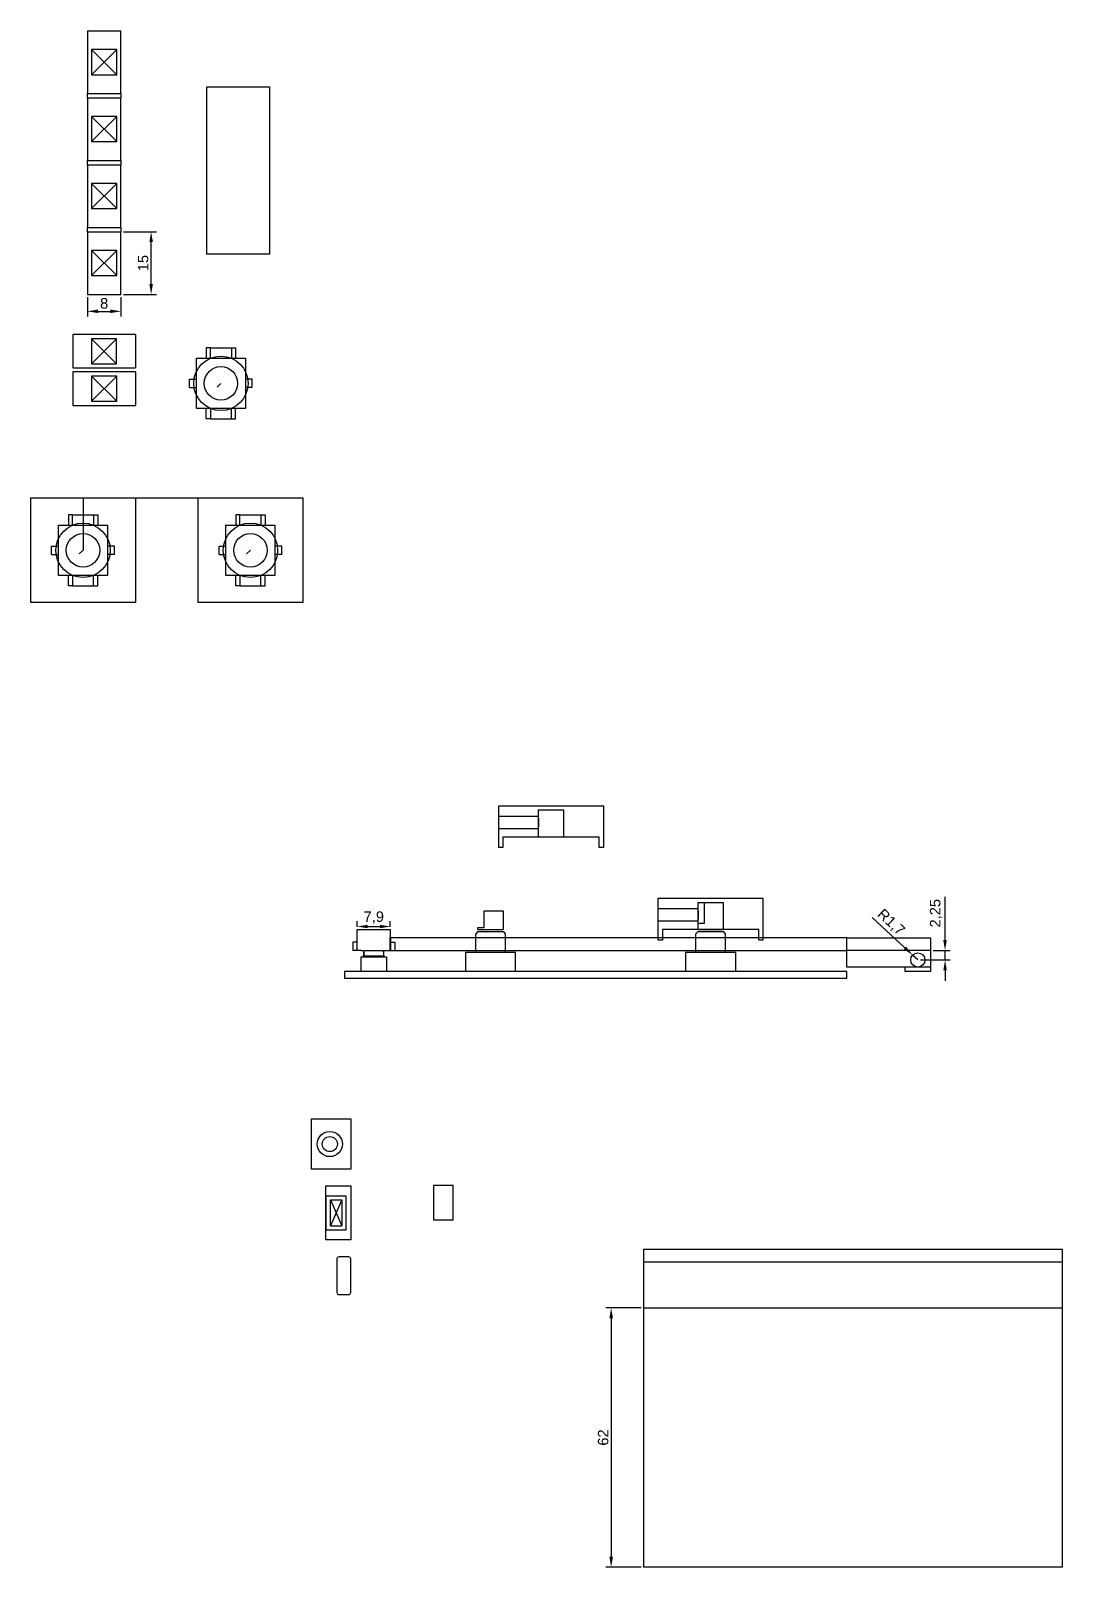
# Model space of a CAD drawing. Header units: millimetres. Extents: x 553 to 1191, y 572 to 952.
# Drawn here: x 944.9 to 1191.3, y 585.3 to 952.3 of the extents above; entities that cross this region are included whole.
import ezdxf

# ---------------------------------------------------------------- set-up
doc = ezdxf.new("R2010")
doc.units = ezdxf.units.MM
doc.styles.get("Standard").update_dxf_attribs({"font": 'arial.ttf'})
doc.dimstyles.new('ISO-25', dxfattribs={"dimtxt": 2.5, "dimasz": 2.5, "dimexe": 1.25, "dimexo": 0.625, "dimtad": 1, "dimtxsty": 'Standard', "dimcen": 2.5, "dimadec": 0, "dimazin": 0, "dimtfac": 1, "dimtmove": 0, "dimatfit": 3, "dimfxl": 1, "dimarcsym": 0})

# ---------------------------------------------------------------- blocks, each defined once
blk = doc.blocks.new('*D1')
at = {"color": 0, "lineweight": -2, "transparency": 16777216}
for p, q in [((958.41, 888.7), (958.41, 884.04)), ((966.41, 888.7), (966.41, 884.04)), ((960.91, 885.29), (963.91, 885.29))]:
    blk.add_line(p, q, dxfattribs=at)
at = {"color": 0, "transparency": 16777216}
for points in [[(960.91, 885.71), (960.91, 884.88), (958.41, 885.29)], [(963.91, 885.71), (963.91, 884.88), (966.41, 885.29)]]:
    blk.add_solid(points, dxfattribs=at)
at = {"layer": 'Defpoints', "color": 0, "transparency": 16777216}
for p in [(958.41, 889.32), (966.41, 889.32), (966.41, 885.29)]:
    blk.add_point(p, dxfattribs=at)
at = {"color": 0, "transparency": 16777216, "insert": (962.41, 887.19), "char_height": 2.5, "attachment_point": 5}
blk.add_mtext('8', dxfattribs=at)
blk = doc.blocks.new('*D2')
at = {"color": 0, "lineweight": -2, "transparency": 16777216}
for p, q in [((967.04, 904.32), (974.88, 904.32)), ((973.63, 891.82), (973.63, 901.82)), ((967.04, 889.32), (974.88, 889.32))]:
    blk.add_line(p, q, dxfattribs=at)
at = {"color": 0, "transparency": 16777216}
for points in [[(973.21, 901.82), (974.05, 901.82), (973.63, 904.32)], [(973.21, 891.82), (974.05, 891.82), (973.63, 889.32)]]:
    blk.add_solid(points, dxfattribs=at)
at = {"layer": 'Defpoints', "color": 0, "transparency": 16777216}
for p in [(966.41, 904.32), (973.63, 904.32), (966.41, 889.32)]:
    blk.add_point(p, dxfattribs=at)
at = {"color": 0, "transparency": 16777216, "insert": (971.73, 896.82), "char_height": 2.5, "attachment_point": 5, "rotation": 90}
blk.add_mtext('15', dxfattribs=at)
blk = doc.blocks.new('*D7')
at = {"color": 0, "lineweight": -2, "transparency": 16777216}
for p, q in [((1163.32, 735.1), (1163.32, 745.41)), ((1160.45, 732.6), (1164.57, 732.6)), ((1163.32, 730.35), (1163.32, 732.6)), ((1157.45, 730.35), (1164.57, 730.35)), ((1163.32, 727.85), (1163.32, 725.35))]:
    blk.add_line(p, q, dxfattribs=at)
at = {"color": 0, "transparency": 16777216}
for points in [[(1162.9, 735.1), (1163.73, 735.1), (1163.32, 732.6)], [(1162.9, 727.85), (1163.73, 727.85), (1163.32, 730.35)]]:
    blk.add_solid(points, dxfattribs=at)
at = {"layer": 'Defpoints', "color": 0, "transparency": 16777216}
for p in [(1159.83, 732.6), (1163.32, 732.6), (1156.83, 730.35)]:
    blk.add_point(p, dxfattribs=at)
at = {"color": 0, "transparency": 16777216, "insert": (1161.19, 741.51), "char_height": 2.5, "attachment_point": 5, "rotation": 90}
blk.add_mtext('2,25', dxfattribs=at)
blk = doc.blocks.new('*D8')
at = {"color": 0, "lineweight": -2, "transparency": 16777216}
for p, q in [((1145.9, 740.48), (1153.75, 733.21)), ((1156.83, 730.35), (1155.58, 731.51))]:
    blk.add_line(p, q, dxfattribs=at)
at = {"color": 0, "transparency": 16777216}
blk.add_solid([(1154.03, 733.51), (1153.46, 732.9), (1155.58, 731.51)], dxfattribs=at)
at = {"layer": 'Defpoints', "color": 0, "transparency": 16777216}
for p in [(1155.58, 731.51), (1156.83, 730.35)]:
    blk.add_point(p, dxfattribs=at)
at = {"color": 0, "transparency": 16777216, "insert": (1150.35, 739.25), "char_height": 2.5, "attachment_point": 5, "rotation": 317.1889}
blk.add_mtext('R1,7', dxfattribs=at)
blk = doc.blocks.new('*D13')
at = {"color": 0, "lineweight": -2, "transparency": 16777216}
for p, q in [((1090.7, 647.27), (1082.29, 647.27)), ((1083.54, 644.77), (1083.54, 587.77)), ((1090.7, 585.27), (1082.29, 585.27))]:
    blk.add_line(p, q, dxfattribs=at)
at = {"color": 0, "transparency": 16777216}
for points in [[(1083.12, 644.77), (1083.96, 644.77), (1083.54, 647.27)], [(1083.12, 587.77), (1083.96, 587.77), (1083.54, 585.27)]]:
    blk.add_solid(points, dxfattribs=at)
at = {"layer": 'Defpoints', "color": 0, "transparency": 16777216}
for p in [(1091.33, 647.27), (1083.54, 585.27), (1091.33, 585.27)]:
    blk.add_point(p, dxfattribs=at)
at = {"color": 0, "transparency": 16777216, "insert": (1081.64, 616.27), "char_height": 2.5, "attachment_point": 5, "rotation": 90}
blk.add_mtext('62', dxfattribs=at)
blk = doc.blocks.new('*D16')
at = {"color": 0, "lineweight": -2, "transparency": 16777216}
for p, q in [((1022.88, 738.23), (1022.88, 739.58)), ((1025.38, 738.33), (1028.28, 738.33)), ((1030.78, 738.23), (1030.78, 739.58))]:
    blk.add_line(p, q, dxfattribs=at)
at = {"color": 0, "transparency": 16777216}
for points in [[(1025.38, 738.75), (1025.38, 737.92), (1022.88, 738.33)], [(1028.28, 738.75), (1028.28, 737.92), (1030.78, 738.33)]]:
    blk.add_solid(points, dxfattribs=at)
at = {"layer": 'Defpoints', "color": 0, "transparency": 16777216}
for p in [(1030.78, 738.33), (1022.88, 737.6), (1030.78, 737.6)]:
    blk.add_point(p, dxfattribs=at)
at = {"color": 0, "transparency": 16777216, "insert": (1026.83, 740.46), "char_height": 2.5, "attachment_point": 5}
blk.add_mtext('7,9', dxfattribs=at)

msp = doc.modelspace()

# ---------------------------------------------------------------- linework, layer by layer
for p, q in [((958.412, 952.321), (966.412, 952.321)), ((958.412, 952.321), (958.412, 937.321)), ((966.412, 937.321), (966.412, 952.321)), ((965.412, 947.821), (959.412, 947.821)), ((959.412, 947.821), (959.412, 941.821)), ((965.412, 941.821), (959.412, 947.821)), ((959.412, 941.821), (965.412, 947.821)), ((965.412, 941.821), (965.412, 947.821)), ((959.412, 941.821), (965.412, 941.821)), ((958.412, 936.321), (958.412, 937.321)), ((958.412, 937.321), (966.412, 937.321)), ((958.412, 937.321), (966.412, 937.321)), ((958.412, 936.321), (966.412, 936.321)), ((958.412, 936.321), (958.412, 921.321)), ((966.412, 937.321), (966.412, 936.321)), ((966.412, 921.321), (966.412, 936.321)), ((986.906, 938.915), (1001.906, 938.915)), ((986.906, 898.915), (986.906, 938.915)), ((1001.906, 938.915), (1001.906, 898.915)), ((965.412, 931.821), (959.412, 931.821)), ((959.412, 931.821), (959.412, 925.821)), ((965.412, 925.821), (959.412, 931.821)), ((959.412, 925.821), (965.412, 931.821)), ((965.412, 925.821), (965.412, 931.821)), ((959.412, 925.821), (965.412, 925.821)), ((958.412, 920.321), (958.412, 921.321)), ((958.412, 921.321), (966.412, 921.321)), ((958.412, 921.321), (966.412, 921.321)), ((966.412, 921.321), (966.412, 920.321)), ((958.412, 920.321), (966.412, 920.321)), ((958.412, 920.321), (958.412, 905.321)), ((966.412, 905.321), (966.412, 920.321)), ((965.412, 915.821), (959.412, 915.821)), ((959.412, 915.821), (959.412, 909.821)), ((965.412, 909.821), (959.412, 915.821)), ((959.412, 909.821), (965.412, 915.821)), ((965.412, 909.821), (965.412, 915.821)), ((959.412, 909.821), (965.412, 909.821)), ((958.412, 904.321), (958.412, 905.321)), ((958.412, 905.321), (966.412, 905.321)), ((958.412, 905.321), (966.412, 905.321)), ((958.412, 904.321), (966.412, 904.321)), ((958.412, 904.321), (958.412, 889.321)), ((966.412, 905.321), (966.412, 904.321)), ((966.412, 889.321), (966.412, 904.321)), ((965.412, 899.821), (959.412, 899.821)), ((959.412, 899.821), (959.412, 893.821)), ((965.412, 893.821), (959.412, 899.821)), ((959.412, 893.821), (965.412, 899.821)), ((965.412, 893.821), (965.412, 899.821)), ((1001.906, 898.915), (986.906, 898.915)), ((959.412, 893.821), (965.412, 893.821)), ((958.412, 889.321), (966.412, 889.321)), ((969.89, 879.756), (954.89, 879.756)), ((954.89, 879.756), (954.89, 871.756)), ((959.39, 878.756), (959.39, 872.756)), ((965.39, 878.756), (959.39, 878.756)), ((959.39, 872.756), (965.39, 878.756)), ((959.39, 878.756), (965.39, 872.756)), ((965.39, 872.756), (965.39, 878.756)), ((969.89, 879.756), (969.89, 871.756)), ((984.449, 874.083), (996.149, 874.083)), ((984.449, 862.083), (984.449, 874.083)), ((987.799, 876.583), (986.799, 876.583)), ((986.799, 876.583), (986.799, 874.083)), ((987.799, 874.083), (987.799, 876.583)), ((987.799, 876.583), (992.799, 876.583)), ((992.799, 876.583), (992.799, 874.083)), ((992.799, 876.583), (993.799, 876.583)), ((993.799, 876.583), (993.799, 874.083)), ((996.149, 874.083), (996.149, 862.083)), ((954.89, 871.756), (969.89, 871.756)), ((969.912, 870.821), (954.912, 870.821)), ((954.912, 870.821), (954.912, 862.821)), ((959.39, 872.756), (965.39, 872.756)), ((969.912, 870.821), (969.912, 862.821)), ((959.412, 869.821), (959.412, 863.821)), ((965.412, 869.821), (959.412, 869.821)), ((959.412, 863.821), (965.412, 869.821)), ((959.412, 869.821), (965.412, 863.821)), ((965.412, 863.821), (965.412, 869.821)), ((982.799, 867.083), (982.799, 869.083)), ((982.799, 869.083), (984.449, 869.083)), ((982.799, 867.083), (984.449, 867.083)), ((990.299, 868.083), (989.383, 867.203)), ((997.799, 869.083), (996.149, 869.083)), ((997.799, 867.083), (996.149, 867.083)), ((997.799, 867.083), (997.799, 869.083)), ((954.912, 862.821), (969.912, 862.821)), ((959.412, 863.821), (965.412, 863.821)), ((996.149, 862.083), (984.449, 862.083)), ((986.799, 859.583), (986.799, 862.083)), ((987.799, 859.583), (986.799, 859.583)), ((987.799, 862.083), (987.799, 859.583)), ((987.799, 859.583), (992.799, 859.583)), ((992.799, 859.583), (992.799, 862.083)), ((992.799, 859.583), (993.799, 859.583)), ((993.799, 859.583), (993.799, 862.083)), ((944.862, 840.706), (969.862, 840.706)), ((944.862, 815.706), (944.862, 840.706)), ((957.362, 840.706), (957.362, 828.206)), ((969.862, 840.706), (969.862, 815.706)), ((969.862, 840.706), (984.862, 840.706)), ((984.862, 840.706), (1009.862, 840.706)), ((984.862, 815.706), (984.862, 840.706)), ((1009.862, 840.706), (1009.862, 815.706)), ((951.512, 834.206), (963.212, 834.206)), ((951.512, 822.206), (951.512, 834.206)), ((954.862, 836.706), (953.862, 836.706)), ((953.862, 836.706), (953.862, 834.206)), ((954.862, 834.206), (954.862, 836.706)), ((954.862, 836.706), (959.862, 836.706)), ((959.862, 836.706), (959.862, 834.206)), ((959.862, 836.706), (960.862, 836.706)), ((960.862, 836.706), (960.862, 834.206)), ((963.212, 834.206), (963.212, 822.206)), ((991.512, 834.206), (1003.212, 834.206)), ((991.512, 822.206), (991.512, 834.206)), ((994.862, 836.706), (993.862, 836.706)), ((993.862, 836.706), (993.862, 834.206)), ((994.862, 834.206), (994.862, 836.706)), ((994.862, 836.706), (999.862, 836.706)), ((999.862, 836.706), (999.862, 834.206)), ((999.862, 836.706), (1000.862, 836.706)), ((1000.862, 836.706), (1000.862, 834.206)), ((1003.212, 834.206), (1003.212, 822.206)), ((949.862, 827.206), (949.862, 829.206)), ((949.862, 829.206), (951.512, 829.206)), ((949.862, 827.206), (951.512, 827.206)), ((957.362, 828.206), (956.446, 827.326)), ((964.862, 829.206), (963.212, 829.206)), ((964.862, 827.206), (963.212, 827.206)), ((964.862, 827.206), (964.862, 829.206)), ((989.862, 827.206), (989.862, 829.206)), ((989.862, 829.206), (991.512, 829.206)), ((989.862, 827.206), (991.512, 827.206)), ((997.362, 828.206), (996.446, 827.326)), ((1004.862, 829.206), (1003.212, 829.206)), ((1004.862, 827.206), (1003.212, 827.206)), ((1004.862, 827.206), (1004.862, 829.206)), ((963.212, 822.206), (951.512, 822.206)), ((953.862, 819.706), (953.862, 822.206)), ((954.862, 822.206), (954.862, 819.706)), ((959.862, 819.706), (959.862, 822.206)), ((960.862, 819.706), (960.862, 822.206)), ((1003.212, 822.206), (991.512, 822.206)), ((993.862, 819.706), (993.862, 822.206)), ((994.862, 822.206), (994.862, 819.706)), ((999.862, 819.706), (999.862, 822.206)), ((1000.862, 819.706), (1000.862, 822.206)), ((954.862, 819.706), (953.862, 819.706)), ((954.862, 819.706), (959.862, 819.706)), ((959.862, 819.706), (960.862, 819.706)), ((994.862, 819.706), (993.862, 819.706)), ((994.862, 819.706), (999.862, 819.706)), ((999.862, 819.706), (1000.862, 819.706)), ((969.862, 815.706), (944.862, 815.706)), ((1009.862, 815.706), (984.862, 815.706)), ((1056.678, 767.178), (1081.678, 767.178)), ((1056.678, 757.178), (1056.678, 767.178)), ((1081.678, 767.178), (1081.678, 757.178)), ((1056.678, 764.678), (1066.178, 764.678)), ((1066.178, 759.678), (1066.178, 766.178)), ((1066.178, 766.178), (1072.178, 766.178)), ((1066.178, 764.178), (1066.178, 762.178)), ((1072.178, 766.178), (1072.178, 759.678)), ((1066.178, 761.678), (1056.678, 761.678)), ((1057.678, 757.178), (1056.678, 757.178)), ((1080.678, 759.678), (1057.678, 759.678)), ((1057.678, 759.678), (1057.678, 757.178)), ((1080.678, 757.178), (1080.678, 759.678)), ((1081.678, 757.178), (1080.678, 757.178)), ((1053.207, 742.105), (1057.707, 742.105)), ((1053.207, 738.105), (1053.207, 742.105)), ((1057.707, 742.105), (1057.707, 737.605)), ((1094.807, 745.105), (1119.807, 745.105)), ((1094.807, 735.105), (1094.807, 745.105)), ((1094.807, 742.605), (1104.307, 742.605)), ((1104.307, 737.605), (1104.307, 744.105)), ((1104.307, 744.105), (1110.307, 744.105)), ((1104.307, 742.105), (1104.307, 740.105)), ((1105.807, 744.105), (1110.307, 744.105)), ((1105.807, 739.105), (1105.807, 744.105)), ((1110.307, 744.105), (1110.307, 737.605)), ((1110.307, 744.105), (1110.307, 737.605)), ((1119.807, 745.105), (1119.807, 735.105)), ((1051.707, 737.605), (1051.707, 738.105)), ((1051.707, 738.105), (1053.207, 738.105)), ((1104.307, 739.605), (1094.807, 739.605)), ((1104.307, 737.605), (1104.307, 739.105)), ((1104.307, 739.105), (1105.807, 739.105)), ((1022.877, 734.605), (1021.827, 734.605)), ((1021.827, 734.605), (1021.827, 732.605)), ((1022.877, 735.605), (1022.877, 737.605)), ((1022.877, 737.605), (1030.777, 737.605)), ((1022.877, 732.605), (1022.877, 735.605)), ((1030.777, 737.605), (1030.777, 735.605)), ((1030.777, 732.605), (1030.777, 735.605)), ((1030.777, 734.605), (1031.827, 734.605)), ((1139.827, 735.605), (1030.827, 735.605)), ((1030.827, 735.605), (1030.827, 732.605)), ((1031.827, 734.605), (1031.827, 732.605)), ((1051.707, 737.105), (1051.207, 736.605)), ((1051.207, 732.105), (1051.207, 736.605)), ((1051.707, 737.605), (1057.707, 737.605)), ((1051.707, 737.105), (1057.707, 737.105)), ((1057.707, 737.105), (1058.207, 736.605)), ((1058.207, 736.605), (1058.207, 732.105)), ((1095.807, 735.105), (1094.807, 735.105)), ((1118.807, 737.605), (1095.807, 737.605)), ((1095.807, 737.605), (1095.807, 735.105)), ((1104.307, 737.105), (1103.807, 736.605)), ((1103.807, 732.105), (1103.807, 736.605)), ((1104.307, 737.605), (1110.307, 737.605)), ((1104.307, 737.105), (1110.307, 737.105)), ((1110.307, 737.105), (1110.807, 736.605)), ((1110.807, 736.605), (1110.807, 732.105)), ((1118.807, 735.105), (1118.807, 737.605)), ((1119.807, 735.105), (1118.807, 735.105)), ((1139.827, 732.605), (1139.827, 735.605)), ((1139.827, 735.605), (1159.827, 735.605)), ((1159.827, 735.605), (1159.827, 732.605)), ((1023.777, 732.605), (1021.827, 732.605)), ((1023.777, 732.605), (1031.827, 732.605)), ((1023.827, 727.605), (1023.827, 731.105)), ((1023.827, 731.105), (1029.827, 731.105)), ((1024.377, 731.105), (1024.527, 732.605)), ((1024.527, 731.105), (1024.527, 732.605)), ((1024.527, 732.605), (1029.127, 732.605)), ((1024.527, 731.305), (1029.127, 731.305)), ((1029.127, 732.605), (1029.127, 731.105)), ((1029.277, 731.105), (1029.127, 732.605)), ((1029.827, 731.105), (1029.827, 727.605)), ((1030.827, 732.605), (1139.827, 732.605)), ((1060.707, 732.105), (1048.707, 732.105)), ((1048.707, 732.105), (1048.707, 727.605)), ((1060.707, 727.605), (1060.707, 732.105)), ((1113.307, 732.105), (1101.307, 732.105)), ((1101.307, 732.105), (1101.307, 727.605)), ((1113.307, 727.605), (1113.307, 732.105)), ((1159.827, 732.605), (1139.827, 732.605)), ((1139.827, 728.605), (1139.827, 732.605)), ((1159.827, 732.605), (1159.827, 728.605)), ((1139.827, 727.605), (1019.827, 727.605)), ((1019.827, 727.605), (1019.827, 726.005)), ((1159.827, 728.605), (1139.827, 728.605)), ((1139.827, 726.005), (1139.827, 727.605)), ((1153.827, 727.605), (1153.827, 728.605)), ((1159.827, 727.605), (1153.827, 727.605)), ((1159.827, 728.605), (1159.827, 727.605)), ((1019.827, 726.005), (1139.827, 726.005)), ((1011.984, 680.368), (1011.984, 692.368)), ((1011.984, 692.368), (1021.334, 692.368)), ((1021.334, 692.368), (1021.334, 686.368)), ((1021.334, 686.368), (1021.334, 680.368)), ((1021.334, 680.368), (1011.984, 680.368)), ((1045.766, 676.431), (1041.066, 676.431)), ((1041.066, 676.431), (1041.066, 668.231)), ((1045.766, 668.231), (1045.766, 676.431)), ((1041.066, 668.231), (1045.766, 668.231)), ((1091.328, 585.272), (1091.328, 661.272)), ((1091.328, 661.272), (1191.328, 661.272)), ((1191.328, 661.272), (1191.328, 585.272)), ((1091.328, 658.272), (1191.328, 658.272)), ((1091.328, 647.272), (1191.328, 647.272)), ((1191.328, 585.272), (1091.328, 585.272))]:
    msp.add_line(p, q)
at = {"ltscale": 0.1, "transparency": 33554687}
for p, q in [((1015.334, 663.468), (1015.334, 676.368)), ((1015.334, 676.368), (1021.334, 676.368)), ((1021.334, 676.368), (1021.334, 663.468)), ((1015.484, 674.018), (1020.184, 674.018)), ((1015.484, 665.818), (1015.484, 674.018)), ((1016.484, 666.818), (1016.484, 673.018)), ((1016.484, 673.018), (1019.184, 673.018)), ((1019.184, 673.018), (1016.484, 666.818)), ((1016.484, 673.018), (1019.184, 666.818)), ((1019.184, 673.018), (1019.184, 666.818)), ((1020.184, 674.018), (1020.184, 665.818)), ((1020.184, 665.818), (1015.484, 665.818)), ((1016.484, 666.818), (1019.184, 666.818)), ((1021.334, 663.468), (1015.334, 663.468)), ((1018.034, 658.918), (1018.034, 650.918)), ((1020.834, 659.418), (1018.534, 659.418)), ((1021.334, 650.918), (1021.334, 658.918)), ((1018.534, 650.418), (1020.834, 650.418))]:
    msp.add_line(p, q, dxfattribs=at)
for centre, radius in [((990.299, 868.083), 6.5), ((990.299, 868.083), 4), ((957.362, 828.206), 6.5), ((997.362, 828.206), 6.5), ((957.362, 828.206), 4), ((997.362, 828.206), 4), ((1156.827, 730.355), 1.7), ((1016.334, 686.368), 3), ((1016.334, 686.368), 1.8)]:
    msp.add_circle(centre, radius)
for centre, start, end in [((1018.534, 658.918), 90, 180), ((1020.834, 658.918), 0, 90), ((1018.534, 650.918), 180, 270), ((1020.834, 650.918), 270, 0)]:
    msp.add_arc(centre, 0.5, start, end, dxfattribs=at)

# ---------------------------------------------------------------- dimensions: what is measured, and where the dimension line sits
for base, p1, p2, picture, middle in [((973.629, 904.321), (966.412, 889.321), (966.412, 904.321), '*D2', (971.728, 896.821)), ((1163.318, 732.605), (1156.827, 730.355), (1159.827, 732.605), '*D7', (1161.19, 741.507)), ((1083.541, 585.272), (1091.328, 647.272), (1091.328, 585.272), '*D13', (1081.639, 616.272))]:
    dim = msp.add_linear_dim(base=base, p1=p1, p2=p2, angle=90, dimstyle='ISO-25')
    dim.commit()
    dim.dimension.update_dxf_attribs({"geometry": picture, "text_midpoint": middle})
for base, p1, p2, picture, middle in [((966.412, 885.293), (958.412, 889.321), (966.412, 889.321), '*D1', (962.412, 887.195)), ((1030.777, 738.335), (1022.877, 737.605), (1030.777, 737.605), '*D16', (1026.827, 740.462))]:
    dim = msp.add_linear_dim(base=base, p1=p1, p2=p2, dimstyle='ISO-25')
    dim.commit()
    dim.dimension.update_dxf_attribs({"geometry": picture, "text_midpoint": middle})
dim = msp.add_radius_dim(center=(1156.827, 730.355), mpoint=(1155.58, 731.51), dimstyle='ISO-25')
dim.commit()
dim.dimension.update_dxf_attribs({"geometry": '*D8', "text_midpoint": (1150.352, 739.253)})

doc.saveas('drawing.dxf')
